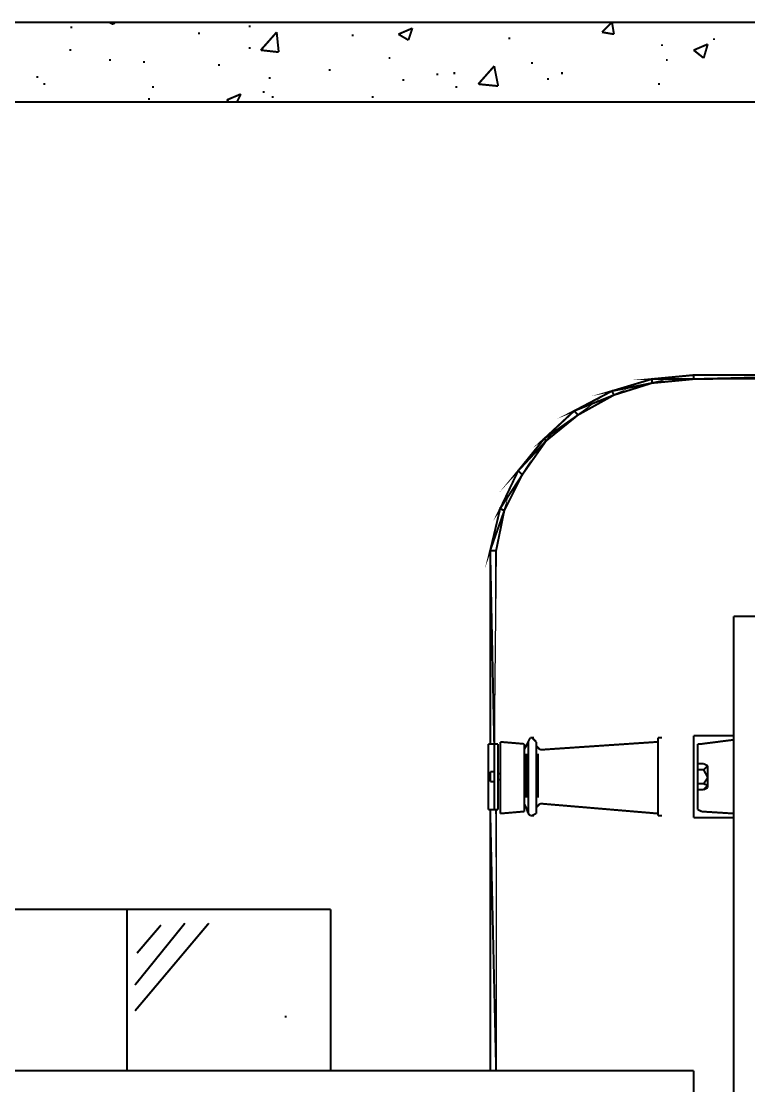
# Model space of a CAD drawing. Extents: x 219 to 1226, y 175 to 465.
# Drawn here: x 301.71 to 317.16, y 239.48 to 262.12 of the extents above; entities that cross this region are included whole.
import ezdxf

# ---------------------------------------------------------------- set-up
doc = ezdxf.new("R2010")
doc.units = 0
doc.header["$MEASUREMENT"] = 0
for name, color, linetype in [('C00-00-00-BLACK', 7, 'Continuous'), ('C00-FF-FF', 4, 'Continuous'), ('CFF-00-00', 1, 'Continuous')]:
    doc.layers.add(name, color=color, linetype=linetype)

msp = doc.modelspace()

# ---------------------------------------------------------------- linework, layer by layer
at = {"layer": 'C00-00-00-BLACK', "const_width": 0.0423}
for points in [[(232.744, 262.098), (408.666, 262.098)], [(302.766, 262.014), (302.766, 261.971)], [(303.572, 262.098), (303.657, 262.055)], [(303.657, 262.055), (303.699, 262.098)], [(305.479, 261.887), (305.479, 261.844)], [(306.54, 262.014), (306.583, 262.014)], [(306.795, 261.505), (307.133, 261.887)], [(307.176, 261.463), (307.133, 261.887)], [(309.721, 261.844), (310.017, 261.971)], [(309.933, 261.718), (310.017, 261.971)], [(314.046, 261.887), (314.259, 262.098)], [(314.046, 261.887), (314.301, 261.844)], [(314.301, 261.844), (314.259, 262.098)], [(308.745, 261.844), (308.745, 261.802)], [(309.721, 261.844), (309.933, 261.718)], [(312.055, 261.759), (312.097, 261.759)], [(316.424, 261.759), (316.424, 261.718)], [(302.723, 261.505), (302.766, 261.505)], [(306.54, 261.548), (306.583, 261.548)], [(306.795, 261.505), (307.176, 261.463)], [(315.32, 261.632), (315.32, 261.59)], [(315.996, 261.505), (316.295, 261.632)], [(315.996, 261.505), (316.208, 261.336)], [(316.208, 261.336), (316.295, 261.632)], [(303.572, 261.293), (303.615, 261.293)], [(304.291, 261.252), (304.334, 261.252)], [(305.904, 261.209), (305.904, 261.166)], [(309.51, 261.336), (309.551, 261.336)], [(312.562, 261.252), (312.562, 261.209)], [(315.404, 261.293), (315.446, 261.293)], [(308.237, 261.082), (308.279, 261.082)], [(310.528, 260.994), (310.571, 260.994)], [(310.909, 261.04), (310.909, 260.994)], [(311.417, 260.783), (311.756, 261.166)], [(311.84, 260.741), (311.756, 261.166)], [(313.198, 261.04), (313.198, 260.994)], [(302.045, 260.953), (302.045, 260.91)], [(302.172, 260.783), (302.215, 260.783)], [(306.965, 260.91), (307.006, 260.91)], [(309.806, 260.868), (309.848, 260.868)], [(311.417, 260.783), (311.84, 260.741)], [(312.901, 260.91), (312.901, 260.868)], [(315.234, 260.783), (315.277, 260.783)], [(304.504, 260.741), (304.504, 260.698)], [(306.073, 260.445), (306.371, 260.571)], [(306.287, 260.402), (306.371, 260.571)], [(306.837, 260.614), (306.879, 260.614)], [(307.049, 260.53), (307.049, 260.487)], [(309.171, 260.53), (309.171, 260.487)], [(310.951, 260.741), (310.951, 260.698)], [(242.202, 260.402), (399.208, 260.402)], [(304.419, 260.487), (304.419, 260.445)], [(306.073, 260.445), (306.114, 260.402)], [(308.702, 260.402), (308.745, 260.402)], [(311.501, 260.402), (311.544, 260.402)], [(319.392, 249.467), (316.847, 249.467)], [(316.847, 249.467), (316.847, 208.943)], [(311.84, 246.752), (311.629, 246.752)], [(311.629, 245.355), (311.629, 246.752)], [(311.671, 246.752), (311.84, 246.752)], [(311.756, 245.355), (311.756, 246.752)], [(311.84, 245.355), (311.84, 246.752)], [(311.883, 246.795), (312.393, 246.752)], [(311.883, 245.271), (311.883, 246.795)], [(312.393, 245.314), (312.393, 246.752)], [(312.436, 246.709), (312.393, 246.626)], [(312.478, 246.795), (312.436, 246.709)], [(312.521, 246.882), (312.478, 246.795)], [(312.478, 245.271), (312.478, 246.795)], [(312.562, 246.882), (312.521, 246.882)], [(312.648, 246.795), (312.562, 246.882)], [(312.562, 246.882), (312.605, 246.882)], [(312.648, 246.795), (312.648, 246.709)], [(312.648, 245.271), (312.648, 246.795)], [(312.648, 246.709), (312.732, 246.626)], [(315.234, 246.795), (312.732, 246.626)], [(315.277, 246.882), (315.234, 246.882)], [(315.234, 246.882), (315.234, 246.795)], [(315.234, 245.271), (315.234, 246.795)], [(315.32, 246.882), (315.277, 246.882)], [(316.847, 246.924), (315.996, 246.924)], [(315.996, 246.924), (315.996, 245.185)], [(316.166, 246.752), (316.082, 246.752)], [(316.082, 246.752), (316.082, 246.668)], [(316.847, 246.839), (316.166, 246.752)], [(312.436, 245.61), (312.436, 246.541)], [(312.689, 245.61), (312.689, 246.541)], [(316.082, 245.398), (316.082, 246.668)], [(316.082, 245.779), (316.082, 246.329)], [(316.208, 246.329), (316.082, 246.329)], [(316.208, 246.329), (316.295, 246.287)], [(316.295, 246.287), (316.208, 246.329)], [(316.208, 246.202), (316.295, 246.287)], [(316.295, 245.82), (316.295, 246.287)], [(311.671, 246.16), (311.671, 245.948)], [(311.756, 246.16), (311.671, 246.16)], [(311.671, 246.16), (311.671, 246.117)], [(311.671, 245.99), (311.671, 246.117)], [(311.671, 246.117), (311.671, 245.99)], [(311.84, 246.117), (311.883, 246.117)], [(316.208, 246.202), (316.082, 246.202)], [(316.295, 246.033), (316.208, 246.202)], [(316.208, 245.906), (316.295, 246.033)], [(311.671, 245.948), (311.671, 245.99)], [(311.756, 245.948), (311.671, 245.948)], [(311.84, 245.99), (311.883, 245.99)], [(316.208, 245.906), (316.082, 245.906)], [(316.295, 245.864), (316.208, 245.906)], [(316.208, 245.779), (316.295, 245.864)], [(316.208, 245.779), (316.295, 245.82)], [(316.208, 245.779), (316.082, 245.779)], [(311.84, 245.355), (311.629, 245.355)], [(311.671, 245.355), (311.84, 245.355)], [(312.436, 245.398), (312.393, 245.483)], [(312.478, 245.271), (312.436, 245.398)], [(312.648, 245.398), (312.732, 245.483)], [(312.648, 245.271), (312.648, 245.398)], [(312.732, 245.483), (315.234, 245.271)], [(316.082, 245.398), (316.082, 245.355)], [(316.082, 245.355), (316.166, 245.314)], [(311.883, 245.271), (312.393, 245.314)], [(312.478, 245.271), (312.521, 245.228)], [(312.521, 245.228), (312.562, 245.228)], [(312.562, 245.228), (312.648, 245.271)], [(312.562, 245.228), (312.605, 245.228)], [(315.234, 245.271), (315.234, 245.228)], [(315.234, 245.228), (315.277, 245.228)], [(315.277, 245.228), (315.32, 245.228)], [(316.847, 245.185), (315.996, 245.185)], [(316.847, 245.271), (316.166, 245.314)], [(291.102, 243.235), (308.279, 243.235)], [(303.954, 239.801), (303.954, 243.235)], [(308.279, 239.801), (308.279, 243.235)], [(304.122, 241.075), (305.691, 242.939)], [(304.122, 241.625), (305.183, 242.939)], [(304.165, 242.303), (304.673, 242.898)], [(288.896, 239.801), (315.996, 239.801)], [(311.671, 239.801), (311.84, 239.801)], [(315.996, 210.682), (315.996, 239.801)]]:
    msp.add_lwpolyline(points, dxfattribs=at)
at = {"layer": 'C00-FF-FF', "const_width": 0.0423}
msp.add_lwpolyline([(307.345, 240.948), (307.302, 240.948)], dxfattribs=at)
at = {"layer": 'CFF-00-00', "const_width": 0.0423}
for points in [[(315.107, 254.51), (315.107, 254.425), (314.259, 254.256), (315.107, 254.51)], [(315.107, 254.425), (314.259, 254.256), (314.301, 254.171), (315.107, 254.425)], [(315.996, 254.595), (315.996, 254.51), (315.107, 254.51), (315.996, 254.595)], [(315.996, 254.51), (315.107, 254.51), (315.107, 254.425), (315.996, 254.51)], [(315.996, 254.595), (315.996, 254.51), (319.392, 254.595), (315.996, 254.595)], [(315.996, 254.51), (319.392, 254.595), (319.392, 254.51), (315.996, 254.51)], [(314.259, 254.256), (314.301, 254.171), (313.454, 253.832), (314.259, 254.256)], [(314.301, 254.171), (313.454, 253.832), (313.539, 253.748), (314.301, 254.171)], [(313.539, 253.748), (312.817, 253.24), (312.859, 253.197), (313.539, 253.748)], [(313.454, 253.832), (313.539, 253.748), (312.817, 253.24), (313.454, 253.832)], [(312.859, 253.197), (312.266, 252.561), (312.352, 252.475), (312.859, 253.197)], [(312.817, 253.24), (312.859, 253.197), (312.266, 252.561), (312.817, 253.24)], [(312.352, 252.475), (311.883, 251.756), (311.97, 251.713), (312.352, 252.475)], [(312.266, 252.561), (312.352, 252.475), (311.883, 251.756), (312.266, 252.561)], [(311.97, 251.713), (311.671, 250.864), (311.797, 250.864), (311.97, 251.713)], [(311.883, 251.756), (311.97, 251.713), (311.671, 250.864), (311.883, 251.756)], [(311.756, 246.752), (311.671, 250.864), (311.797, 250.864), (311.756, 246.752)], [(311.671, 246.752), (311.756, 246.752), (311.671, 250.864), (311.671, 246.752)], [(311.797, 239.801), (311.671, 245.355), (311.797, 245.355), (311.797, 239.801)], [(311.671, 239.801), (311.797, 239.801), (311.671, 245.355), (311.671, 239.801)]]:
    msp.add_lwpolyline(points, close=True, dxfattribs=at)
at = {"layer": 'CFF-00-00'}
for points in [[(315.107, 254.51), (315.107, 254.425), (314.259, 254.256), (315.107, 254.51)], [(315.996, 254.595), (315.996, 254.51), (315.107, 254.51), (315.996, 254.595)], [(315.996, 254.51), (315.107, 254.51), (315.107, 254.425), (315.996, 254.51)], [(315.996, 254.595), (315.996, 254.51), (319.392, 254.595), (315.996, 254.595)], [(315.996, 254.51), (319.392, 254.595), (319.392, 254.51), (315.996, 254.51)], [(314.259, 254.256), (314.301, 254.171), (313.454, 253.832), (314.259, 254.256)], [(315.107, 254.425), (314.259, 254.256), (314.301, 254.171), (315.107, 254.425)], [(314.301, 254.171), (313.454, 253.832), (313.539, 253.748), (314.301, 254.171)], [(313.454, 253.832), (313.539, 253.748), (312.817, 253.24), (313.454, 253.832)], [(313.539, 253.748), (312.817, 253.24), (312.859, 253.197), (313.539, 253.748)], [(312.817, 253.24), (312.859, 253.197), (312.266, 252.561), (312.817, 253.24)], [(312.859, 253.197), (312.266, 252.561), (312.352, 252.475), (312.859, 253.197)], [(312.266, 252.561), (312.352, 252.475), (311.883, 251.756), (312.266, 252.561)], [(312.352, 252.475), (311.883, 251.756), (311.97, 251.713), (312.352, 252.475)], [(311.883, 251.756), (311.97, 251.713), (311.671, 250.864), (311.883, 251.756)], [(311.97, 251.713), (311.671, 250.864), (311.797, 250.864), (311.97, 251.713)], [(311.671, 246.752), (311.756, 246.752), (311.671, 250.864), (311.671, 246.752)], [(311.756, 246.752), (311.671, 250.864), (311.797, 250.864), (311.756, 246.752)], [(311.671, 239.801), (311.797, 239.801), (311.671, 245.355), (311.671, 239.801)], [(311.797, 239.801), (311.671, 245.355), (311.797, 245.355), (311.797, 239.801)]]:
    msp.add_lwpolyline(points, close=True, dxfattribs=at)

doc.saveas('drawing.dxf')
